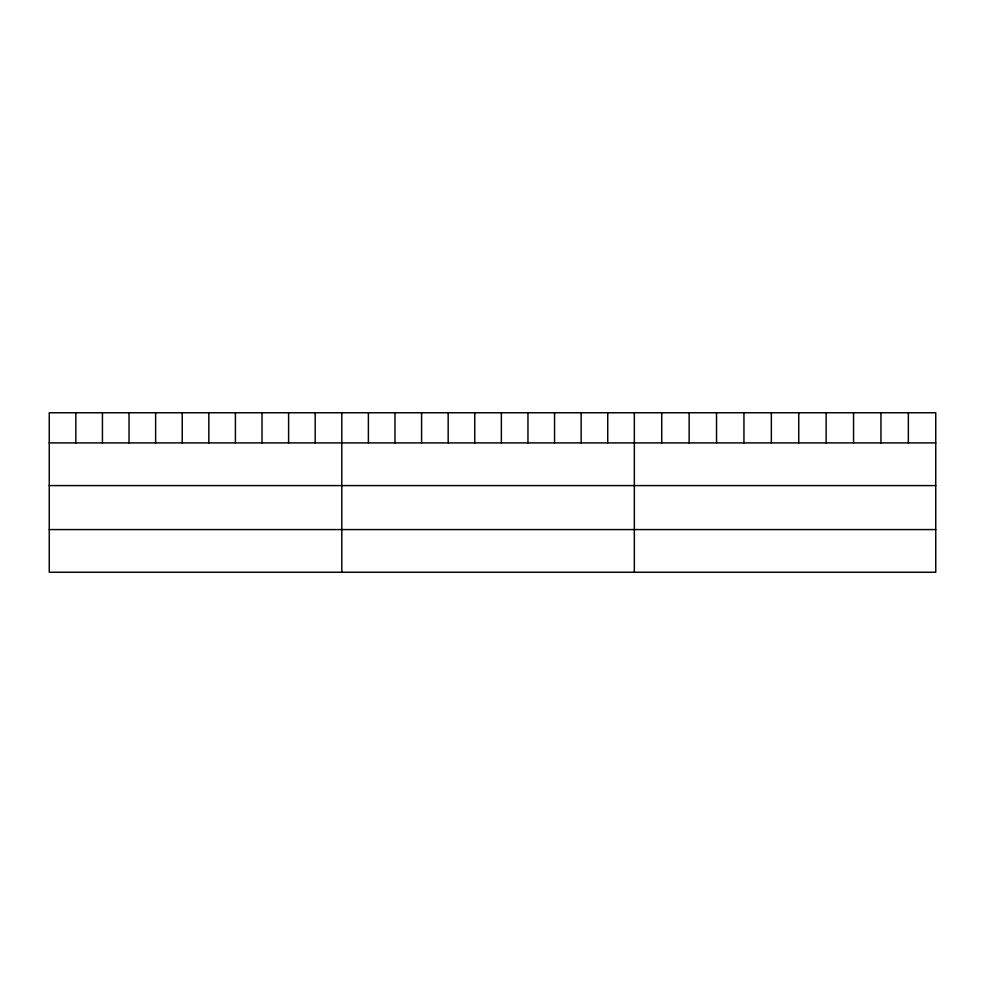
<?xml version="1.0" encoding="UTF-8"?>
<svg xmlns="http://www.w3.org/2000/svg" width="985" height="985" viewBox="0 0 985 985"><rect width="100%" height="100%" fill="white"/><g stroke="black" fill="none" stroke-linecap="round" stroke-linejoin="round"><path stroke-width="1.48" d="M935.75 442.905L935.75 572.248L49.25 572.248L49.25 412.752L935.75 412.752L935.75 442.905L49.25 442.905M49.25 485.593L935.75 485.593M49.25 529.573L935.75 529.573M908.355 412.752L908.355 442.905M880.947 412.752L880.947 442.905M853.552 412.752L853.552 442.905M826.144 412.752L826.144 442.905M798.749 412.752L798.749 442.905M771.341 412.752L771.341 442.905M743.946 412.752L743.946 442.905M716.538 412.752L716.538 442.905M689.143 412.752L689.143 442.905M661.735 412.752L661.735 442.905M634.34 412.752L634.34 572.248M607.745 412.752L607.745 442.905M581.15 412.752L581.15 442.905M554.555 412.752L554.555 442.905M527.96 412.752L527.96 442.905M501.365 412.752L501.365 442.905M474.77 412.752L474.77 442.905M448.175 412.752L448.175 442.905M421.58 412.752L421.58 442.905M394.985 412.752L394.985 442.905M368.39 412.752L368.39 442.905M341.795 412.752L341.795 572.248M315.2 412.752L315.2 442.905M288.605 412.752L288.605 442.905M262.01 412.752L262.01 442.905M235.415 412.752L235.415 442.905M208.82 412.752L208.82 442.905M182.225 412.752L182.225 442.905M155.63 412.752L155.63 442.905M129.035 412.752L129.035 442.905M102.44 412.752L102.44 442.905M75.845 412.752L75.845 442.905"/></g></svg>
